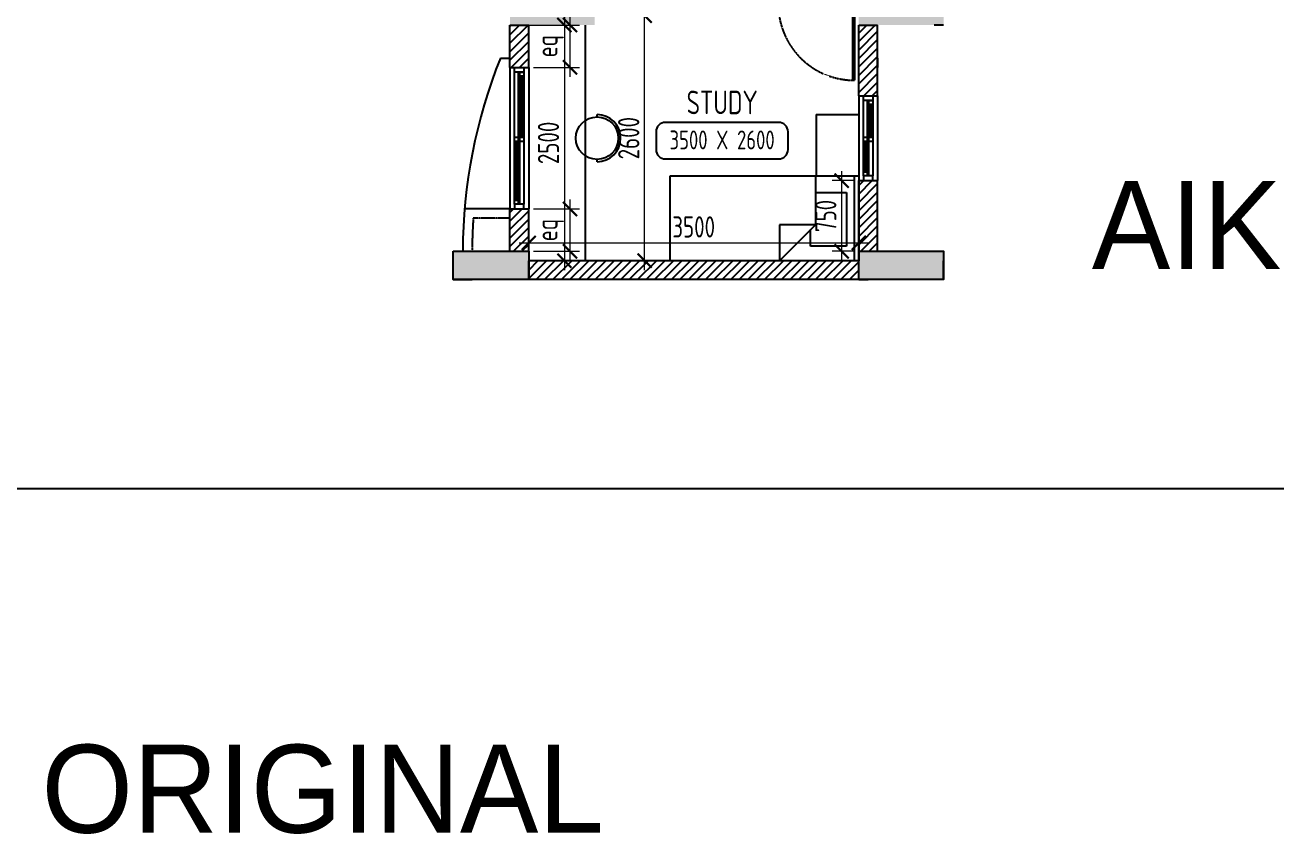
# Model space of a CAD drawing. Header units: millimetres. Extents: x -184691 to 158232, y -112569 to 33289.
# Drawn here: x -29183 to -15917, y -5729 to 2850 of the extents above; entities that cross this region are included whole.
import ezdxf
from ezdxf.enums import TextEntityAlignment as Align

# ---------------------------------------------------------------- set-up
doc = ezdxf.new("R2010")
doc.units = ezdxf.units.MM
doc.header["$LTSCALE"] = 10
doc.header["$PDMODE"] = 35
doc.header["$PDSIZE"] = 500
doc.linetypes.add('DASHED', pattern=[19.05, 12.7, -6.35])
doc.linetypes.add('HIDDEN', pattern=[9.525, 6.35, -3.175])
for name, color, linetype in [('07--DIM-1', 1, 'Continuous'), ('A--BLOCKWALL-1', 9, 'Continuous'), ('A--BLOCKWALL-2', 2, 'Continuous'), ('A--BLOCKWALL-3', 3, 'Continuous'), ('A--CONCRETE-HID', 9, 'HIDDEN'), ('A--DOWN', 34, 'Continuous'), ('A--FURNITURE-0', 253, 'Continuous'), ('A--GLAZING-0', 181, 'Continuous'), ('A--HATCH-1', 8, 'Continuous'), ('A--SPACENUMBER', 2, 'Continuous'), ('A--SPACENUMBER-1', 8, 'Continuous'), ('A--SPACEREF', 3, 'Continuous'), ('Typical floor Column Centre line$0$X-3rd Floor Column$0$A--COL250', 250, 'Continuous'), ('Typical floor Column Centre line$0$X-3rd Floor Column$0$A--CONCRETE-4', 4, 'Continuous')]:
    doc.layers.add(name, color=color, linetype=linetype)
doc.styles.add('ISO', font='isocp2.shx', dxfattribs={"width": 0.8})
doc.dimstyles.new('A-DIM-100', dxfattribs={"dimscale": 100, "dimtxt": 2.25, "dimasz": 1.5, "dimexe": 1, "dimexo": 0.5, "dimgap": 0, "dimtad": 0, "dimdec": 0, "dimzin": 12, "dimdsep": 46, "dimtxsty": 'ISO', "dimblk": 'ARCHTICK', "dimcen": 1, "dimdle": 1, "dimclrd": 8, "dimclre": 8, "dimclrt": 256, "dimadec": 0, "dimazin": 3, "dimtfac": 1, "dimtdec": 0, "dimtmove": 1, "dimatfit": 2, "dimfxl": 1, "dimtvp": 0.75, "dimtolj": 1, "dimtzin": 12, "dimlwd": 18, "dimlwe": 18, "dimarcsym": 0})
pattern_1 = [(45, (-11341.59, 0), (-44.90128, 44.90128), [])]

# ---------------------------------------------------------------- blocks, each defined once
blk = doc.blocks.new('SPACE')
at = {"layer": 'A--SPACENUMBER-1'}
blk.add_lwpolyline([(-600, 0), (600, 0, 0.414213562), (700, 100), (700, 288.5, 0.414213562), (600, 388.5), (-600, 388.5, 0.414213562), (-700, 288.5), (-700, 100, 0.414213562), (-600, 0, -0.052514465)], format="xyb", dxfattribs=at)
at = {"layer": 'A--SPACENUMBER', "style": 'ISO', "width": 0.8, "flags": 4}
blk.add_attdef('01', text='', height=250, dxfattribs=at).set_placement((0.455, 202.41), align=Align.MIDDLE)
at = {"layer": 'A--SPACEREF', "style": 'ISO', "width": 0.8, "flags": 4}
blk.add_attdef('S', text='', height=300, dxfattribs=at).set_placement((1.35, 474.975), align=Align.CENTER)
blk = doc.blocks.new('A$C142A61D3')
at = {"linetype": 'Continuous'}
for p, q in [((-2000, -450), (-2000, 450)), ((-2000, 450), (0, 450)), ((-460, 450), (-460, -70)), ((-50, 450), (-50, -450)), ((0, 450), (0, -450)), ((-460, 275), (-130, 275)), ((-130, 275), (-130, -295)), ((-840, -450), (-460, -70)), ((-840, -70), (-840, -450)), ((-460, -70), (-840, -70)), ((-510, -295), (-510, -120)), ((-130, -295), (-510, -295)), ((0, -450), (-2000, -450))]:
    blk.add_line(p, q, dxfattribs=at)
blk = doc.blocks.new('A$C337B3EF4')
for p, q in [((0, 225), (0, 250)), ((0, -250), (0, -225))]:
    blk.add_line(p, q)
blk.add_circle((0, 0), 225)
blk.add_arc((0, 0), 250, 270, 90)
blk = doc.blocks.new('A$C722A6C0C')
at = {"layer": 'A--DOWN'}
for p, q in [((0, -1450), (0, -50)), ((43, -1450), (43, -50)), ((57, -1450), (57, -93)), ((100, -50), (100, -1450))]:
    blk.add_line(p, q, dxfattribs=at)
for points in [[(100, -50), (0, -50), (0, 0), (100, 0)], [(100, -93), (57, -93), (57, -50), (100, -50)], [(43, -784), (0, -784), (0, -741), (43, -741)], [(100, -784), (57, -784), (57, -741), (100, -741)], [(43, -1450), (0, -1450), (0, -1407), (43, -1407)], [(100, -1450), (0, -1450), (0, -1500), (100, -1500)]]:
    blk.add_lwpolyline(points, close=True, dxfattribs=at)
at = {"layer": 'A--GLAZING-0'}
for p, q in [((72, -93), (72, -741)), ((86, -93), (86, -741)), ((14, -784), (14, -1407)), ((28, -784), (28, -1407))]:
    blk.add_line(p, q, dxfattribs=at)
blk = doc.blocks.new('A$C1CBF2325')
at = {"layer": 'A--DOWN'}
for p, q in [((100, 0), (0, 0)), ((0, 0), (0, -42)), ((100, 0), (100, -42)), ((25, -42), (0, -42)), ((25, -42), (25, -67)), ((75, -67), (25, -67)), ((75, -42), (75, -67)), ((75, -42), (100, -42)), ((79, -46), (79, -67)), ((79, -46), (886, -46)), ((79, -67), (886, -67)), ((886, -67), (886, -46)), ((25, -858), (0, -858)), ((0, -900), (0, -858)), ((100, -900), (0, -900)), ((75, -833), (25, -833)), ((25, -858), (25, -833)), ((75, -858), (75, -833)), ((75, -858), (100, -858)), ((100, -900), (100, -858))]:
    blk.add_line(p, q, dxfattribs=at)
at = {"layer": 'A--DOWN', "color": 8, "linetype": 'DASHED', "ltscale": 0.005}
blk.add_arc((79, -46), 807, 269.7319, 358.5291, dxfattribs=at)
blk = doc.blocks.new('A$C35654C4B')
at = {"layer": 'A--BLOCKWALL-1'}
for p, q in [((-900, 200), (0, 200)), ((-900, 0), (0, 0))]:
    blk.add_line(p, q, dxfattribs=at)
at = {"layer": 'A--DOWN'}
for p, q in [((-50, 150), (-850, 150)), ((-50, 107), (-850, 107)), ((-850, 50), (-50, 50)), ((-50, 93), (-807, 93))]:
    blk.add_line(p, q, dxfattribs=at)
for points in [[(-850, 50), (-850, 150), (-900, 150), (-900, 50)], [(-416, 107), (-416, 150), (-459, 150), (-459, 107)], [(-50, 107), (-50, 150), (-93, 150), (-93, 107)], [(-50, 50), (-50, 150), (0, 150), (0, 50)], [(-807, 50), (-807, 93), (-850, 93), (-850, 50)], [(-416, 50), (-416, 93), (-459, 93), (-459, 50)]]:
    blk.add_lwpolyline(points, close=True, dxfattribs=at)
at = {"layer": 'A--GLAZING-0'}
for p, q in [((-416, 136), (-93, 136)), ((-807, 78), (-459, 78)), ((-807, 64), (-459, 64)), ((-416, 122), (-93, 122))]:
    blk.add_line(p, q, dxfattribs=at)
blk = doc.blocks.new('_ArchTick')
at = {"color": 0, "const_width": 0.15}
blk.add_lwpolyline([(-0.5, -0.5), (0.5, 0.5)], dxfattribs=at)
blk = doc.blocks.new('*D78')
at = {"layer": '07--DIM-1', "color": 8, "lineweight": 18}
for p, q in [((-23463, 2950), (-23463, 250)), ((-23892, 2850), (-23363, 2850)), ((-23792, 350), (-23363, 350))]:
    blk.add_line(p, q, dxfattribs=at)
at = {"layer": 'Defpoints', "color": 0}
for p in [(-23942, 2850), (-23842, 350), (-23463, 350)]:
    blk.add_point(p, dxfattribs=at)
at = {"layer": '07--DIM-1', "color": 8, "lineweight": 18, "xscale": 150, "yscale": 150, "zscale": 150}
for p, rotation in [((-23463, 2850), 90), ((-23463, 350), 270)]:
    blk.add_blockref('_ArchTick', p, dxfattribs=dict(at, rotation=rotation))
at = {"layer": '07--DIM-1', "insert": (-23632, 1600), "char_height": 225, "attachment_point": 5, "rotation": 90, "style": 'ISO'}
blk.add_mtext('\\A1;2500', dxfattribs=at)
blk = doc.blocks.new('*D42')
at = {"layer": '07--DIM-1', "color": 8, "lineweight": 18}
for p, q in [((-23404, 2950), (-23404, 2300)), ((-23792, 2850), (-23304, 2850)), ((-23792, 2400), (-23304, 2400))]:
    blk.add_line(p, q, dxfattribs=at)
at = {"layer": 'Defpoints', "color": 0}
for p in [(-23842, 2850), (-23842, 2400), (-23404, 2400)]:
    blk.add_point(p, dxfattribs=at)
at = {"layer": '07--DIM-1', "color": 8, "lineweight": 18, "xscale": 150, "yscale": 150, "zscale": 150}
for p, rotation in [((-23404, 2850), 90), ((-23404, 2400), 270)]:
    blk.add_blockref('_ArchTick', p, dxfattribs=dict(at, rotation=rotation))
at = {"layer": '07--DIM-1', "insert": (-23615, 2625), "char_height": 225, "attachment_point": 5, "rotation": 90, "style": 'ISO'}
blk.add_mtext('\\A1;eq', dxfattribs=at)
blk = doc.blocks.new('*D43')
at = {"layer": '07--DIM-1', "color": 8, "lineweight": 18}
for p, q in [((-23404, 1000), (-23404, 350)), ((-23792, 900), (-23304, 900)), ((-23792, 450), (-23304, 450))]:
    blk.add_line(p, q, dxfattribs=at)
at = {"layer": 'Defpoints', "color": 0}
for p in [(-23842, 900), (-23842, 450), (-23404, 450)]:
    blk.add_point(p, dxfattribs=at)
at = {"layer": '07--DIM-1', "color": 8, "lineweight": 18, "xscale": 150, "yscale": 150, "zscale": 150}
for p, rotation in [((-23404, 900), 90), ((-23404, 450), 270)]:
    blk.add_blockref('_ArchTick', p, dxfattribs=dict(at, rotation=rotation))
at = {"layer": '07--DIM-1', "insert": (-23615, 675), "char_height": 225, "attachment_point": 5, "rotation": 90, "style": 'ISO'}
blk.add_mtext('\\A1;eq', dxfattribs=at)
blk = doc.blocks.new('*D88')
at = {"layer": '07--DIM-1', "color": 8, "lineweight": 18}
for p, q in [((-20392, 1200), (-20623, 1200)), ((-20523, 1300), (-20523, 350)), ((-20392, 450), (-20623, 450))]:
    blk.add_line(p, q, dxfattribs=at)
at = {"layer": 'Defpoints', "color": 0}
for p in [(-20342, 1200), (-20523, 450), (-20342, 450)]:
    blk.add_point(p, dxfattribs=at)
at = {"layer": '07--DIM-1', "color": 8, "lineweight": 18, "xscale": 150, "yscale": 150, "zscale": 150}
for p, rotation in [((-20523, 1200), 90), ((-20523, 450), 270)]:
    blk.add_blockref('_ArchTick', p, dxfattribs=dict(at, rotation=rotation))
at = {"layer": '07--DIM-1', "insert": (-20691, 825), "char_height": 225, "attachment_point": 5, "rotation": 90, "style": 'ISO'}
blk.add_mtext('\\A1;750', dxfattribs=at)
blk = doc.blocks.new('*D218')
at = {"layer": '07--DIM-1', "color": 8, "lineweight": 18}
for p, q in [((-23942, 540), (-20242, 540)), ((-23842, 400), (-23842, 640)), ((-20342, 400), (-20342, 640))]:
    blk.add_line(p, q, dxfattribs=at)
at = {"layer": 'Defpoints', "color": 0}
for p in [(-20342, 540), (-23842, 350), (-20342, 350)]:
    blk.add_point(p, dxfattribs=at)
at = {"layer": '07--DIM-1', "color": 8, "lineweight": 18, "xscale": 150, "yscale": 150, "zscale": 150, "rotation": 180}
blk.add_blockref('_ArchTick', (-23842, 540), dxfattribs=at)
at = {"layer": '07--DIM-1', "color": 8, "lineweight": 18, "xscale": 150, "yscale": 150, "zscale": 150}
blk.add_blockref('_ArchTick', (-20342, 540), dxfattribs=at)
at = {"layer": '07--DIM-1', "insert": (-22092, 709), "char_height": 225, "attachment_point": 5, "style": 'ISO'}
blk.add_mtext('\\A1;3500', dxfattribs=at)
blk = doc.blocks.new('*D219')
at = {"layer": '07--DIM-1', "color": 8, "lineweight": 18}
for p, q in [((-23092, 2950), (-22512, 2950)), ((-22612, 250), (-22612, 3050)), ((-23192, 350), (-22512, 350))]:
    blk.add_line(p, q, dxfattribs=at)
at = {"layer": 'Defpoints', "color": 0}
for p in [(-23142, 2950), (-22612, 2950), (-23242, 350)]:
    blk.add_point(p, dxfattribs=at)
at = {"layer": '07--DIM-1', "color": 8, "lineweight": 18, "xscale": 150, "yscale": 150, "zscale": 150}
for p, rotation in [((-22612, 2950), 90), ((-22612, 350), 270)]:
    blk.add_blockref('_ArchTick', p, dxfattribs=dict(at, rotation=rotation))
at = {"layer": '07--DIM-1', "insert": (-22781, 1650), "char_height": 225, "attachment_point": 5, "rotation": 90, "style": 'ISO'}
blk.add_mtext('\\A1;2600', dxfattribs=at)

msp = doc.modelspace()

# ---------------------------------------------------------------- hatches: boundary and pattern name
at = {"layer": 'A--HATCH-1'}
h = msp.add_hatch(dxfattribs=at)
h.set_pattern_fill('ANSI31', color=256, scale=20, style=0)
h.set_pattern_definition(pattern_1)
h.paths.add_polyline_path([(-23841.6, 2400), (-23841.6, 2850), (-24041.6, 2850), (-24041.6, 2400)])
h = msp.add_hatch(dxfattribs=at)
h.set_pattern_fill('ANSI31', color=256, scale=20, style=0)
h.set_pattern_definition(pattern_1)
h.paths.add_polyline_path([(-20141.6, 2100), (-20141.6, 2850), (-20341.6, 2850), (-20341.6, 2100)])
h = msp.add_hatch(dxfattribs=at)
h.set_pattern_fill('ANSI31', color=256, scale=20, style=0)
h.set_pattern_definition(pattern_1)
h.paths.add_polyline_path([(-20141.6, 450), (-20141.6, 1200), (-20341.6, 1200), (-20341.6, 450)])
h = msp.add_hatch(dxfattribs=at)
h.set_pattern_fill('ANSI31', color=256, scale=20, style=0)
h.set_pattern_definition(pattern_1)
h.paths.add_polyline_path([(-23841.6, 450), (-23841.6, 900), (-24041.6, 900), (-24041.6, 450)])
h = msp.add_hatch(dxfattribs=at)
h.set_pattern_fill('ANSI31', color=256, scale=20, style=0)
h.set_pattern_definition(pattern_1)
h.paths.add_polyline_path([(-20341.6, 350), (-23841.6, 350), (-23841.6, 150), (-20341.6, 150)])
at = {"layer": 'Typical floor Column Centre line$0$X-3rd Floor Column$0$A--COL250'}
h = msp.add_hatch(color=256, dxfattribs=at)
h.dxf.hatch_style = 1
h.paths.add_polyline_path([(-24041.6, 3150), (-23141.6, 3150), (-23141.6, 2850), (-24041.6, 2850)])
h = msp.add_hatch(color=256, dxfattribs=at)
h.dxf.hatch_style = 1
h.paths.add_polyline_path([(-20341.6, 3150), (-19441.6, 3150), (-19441.6, 2850), (-20341.6, 2850)])
h = msp.add_hatch(color=256, dxfattribs=at)
h.dxf.hatch_style = 1
h.paths.add_polyline_path([(-24641.6, 450), (-23841.6, 450), (-23841.6, 150), (-24641.6, 150)])
h = msp.add_hatch(color=256, dxfattribs=at)
h.dxf.hatch_style = 1
h.paths.add_polyline_path([(-20341.6, 450), (-19441.6, 450), (-19441.6, 150), (-20341.6, 150)])

# ---------------------------------------------------------------- linework, layer by layer
msp.add_lwpolyline([(-31858.9, 17102.4), (3038.3, 17102.4), (3038.3, -2067.1), (-31858.9, -2067.1)], close=True)
at = {"layer": 'A--BLOCKWALL-1'}
for p, q in [((-24041.6, 2400), (-24041.6, 900)), ((-23841.6, 2400), (-23841.6, 900))]:
    msp.add_line(p, q, dxfattribs=at)
at = {"layer": 'A--BLOCKWALL-2'}
for p, q in [((-19441.6, 2850), (-19541.6, 2850)), ((-24141.6, 2500), (-24041.6, 2500)), ((-20141.6, 2500), (-20141.6, 2400)), ((-24041.6, 900), (-24522.1, 900)), ((-20341.6, 150), (-20241.6, 150))]:
    msp.add_line(p, q, dxfattribs=at)
msp.add_arc((-19009.6, 434.4), 5532.1, 158.0753, 179.83825, dxfattribs=at)
at = {"layer": 'A--BLOCKWALL-3'}
for p, q in [((-24041.6, 2850), (-23841.6, 2850)), ((-24041.6, 2400), (-24041.6, 2850)), ((-23841.6, 2400), (-23841.6, 2850)), ((-20341.6, 2850), (-20141.6, 2850)), ((-20341.6, 2100), (-20341.6, 2850)), ((-20141.6, 2100), (-20141.6, 2850)), ((-24041.6, 2400), (-23841.6, 2400)), ((-20341.6, 2100), (-20141.6, 2100)), ((-20341.6, 1200), (-20141.6, 1200)), ((-20341.6, 450), (-20341.6, 1200)), ((-20141.6, 450), (-20141.6, 1200)), ((-24041.6, 900), (-23841.6, 900)), ((-24041.6, 450), (-24041.6, 900)), ((-23841.6, 450), (-23841.6, 900)), ((-24041.6, 450), (-23841.6, 450)), ((-20341.6, 450), (-20141.6, 450)), ((-23841.6, 150), (-23841.6, 350)), ((-20341.6, 350), (-23841.6, 350)), ((-20341.6, 150), (-20341.6, 350)), ((-19441.6, 150), (-19441.6, 350)), ((-24641.6, 150), (-24441.6, 150)), ((-20341.6, 150), (-23841.6, 150))]:
    msp.add_line(p, q, dxfattribs=at)
at = {"layer": 'A--CONCRETE-HID', "ltscale": 0.01}
msp.add_line((-24041.6, 800), (-24429.4, 800), dxfattribs=at)
msp.add_arc((-19009.6, 434.4), 5432.1, 176.14069, 179.83528, dxfattribs=at)
at = {"layer": 'A--FURNITURE-0'}
for p, q in [((-23241.6, 2850), (-23241.6, 350)), ((-20791.6, 1900), (-20791.6, 1250)), ((-20791.6, 1900), (-20341.6, 1900))]:
    msp.add_line(p, q, dxfattribs=at)
at = {"layer": 'Typical floor Column Centre line$0$X-3rd Floor Column$0$A--CONCRETE-4'}
for points in [[(-24641.6, 450), (-23841.6, 450), (-23841.6, 150), (-24641.6, 150)], [(-20341.6, 450), (-19441.6, 450), (-19441.6, 150), (-20341.6, 150)]]:
    msp.add_lwpolyline(points, close=True, dxfattribs=at)

# ---------------------------------------------------------------- block references
at = {"layer": 'A--DOWN', "extrusion": (0, 0, -1), "xscale": -1, "zscale": -1, "rotation": 90}
msp.add_blockref('A$C1CBF2325', (20341.6, 3150), dxfattribs=at)
at = {"layer": 'A--DOWN'}
msp.add_blockref('A$C722A6C0C', (-23991.6, 2400), dxfattribs=at)
at = {"layer": 'A--DOWN', "xscale": -1, "rotation": 90}
msp.add_blockref('A$C35654C4B', (-20141.6, 1200), dxfattribs=at)
at = {"layer": 'A--FURNITURE-0'}
for name, p in [('A$C337B3EF4', (-23116.6, 1650)), ('A$C142A61D3', (-20341.6, 800))]:
    msp.add_blockref(name, p, dxfattribs=at)
at = {"layer": 'A--SPACEREF'}
ref = msp.add_blockref('SPACE', (-21791.3, 1429.2), dxfattribs=at)
ref.add_attrib('01', '3500 X 2600', dxfattribs={"layer": 'A--SPACENUMBER', "height": 200, "style": 'ISO', "width": 0.8, "flags": 4}).set_placement((-21790.6, 1631.6), align=Align.MIDDLE)
ref.add_attrib('S', 'STUDY', dxfattribs={"height": 250, "style": 'ISO', "width": 0.8, "flags": 4}).set_placement((-21789.7, 1904.2), align=Align.CENTER)

# ---------------------------------------------------------------- texts
for s, p in [('AIKYA 603 AND 604', (-17869.5, 261.6)), ('ORIGINAL', (-29008.9, -5715.8))]:
    msp.add_text(s, height=933.32, dxfattribs=at).set_placement(p)

# ---------------------------------------------------------------- dimensions: what is measured, and where the dimension line sits
at = {"layer": '07--DIM-1'}
for base, p1, p2, picture, middle in [((-23463.4, 350), (-23941.6, 2850), (-23841.6, 350), '*D78', (-23632.2, 1600)), ((-22612.1, 2950), (-23241.6, 350), (-23141.6, 2950), '*D219', (-22780.9, 1650)), ((-20522.6, 450), (-20341.6, 1200), (-20341.6, 450), '*D88', (-20691.4, 825))]:
    dim = msp.add_linear_dim(base=base, p1=p1, p2=p2, angle=90, dimstyle='A-DIM-100', dxfattribs=at)
    dim.commit()
    dim.dimension.update_dxf_attribs({"geometry": picture, "text_midpoint": middle})
for base, p1, p2, picture, middle in [((-23403.7, 2400), (-23841.6, 2850), (-23841.6, 2400), '*D42', (-23614.6, 2625)), ((-23403.7, 450), (-23841.6, 900), (-23841.6, 450), '*D43', (-23614.6, 675))]:
    dim = msp.add_linear_dim(base=base, p1=p1, p2=p2, angle=90, text='eq', dimstyle='A-DIM-100', dxfattribs=at)
    dim.commit()
    dim.dimension.update_dxf_attribs({"geometry": picture, "text_midpoint": middle})
dim = msp.add_linear_dim(base=(-20341.6, 540), p1=(-23841.6, 350), p2=(-20341.6, 350), dimstyle='A-DIM-100', dxfattribs=at)
dim.commit()
dim.dimension.update_dxf_attribs({"geometry": '*D218', "text_midpoint": (-22091.6, 708.7)})

doc.saveas('drawing.dxf')
